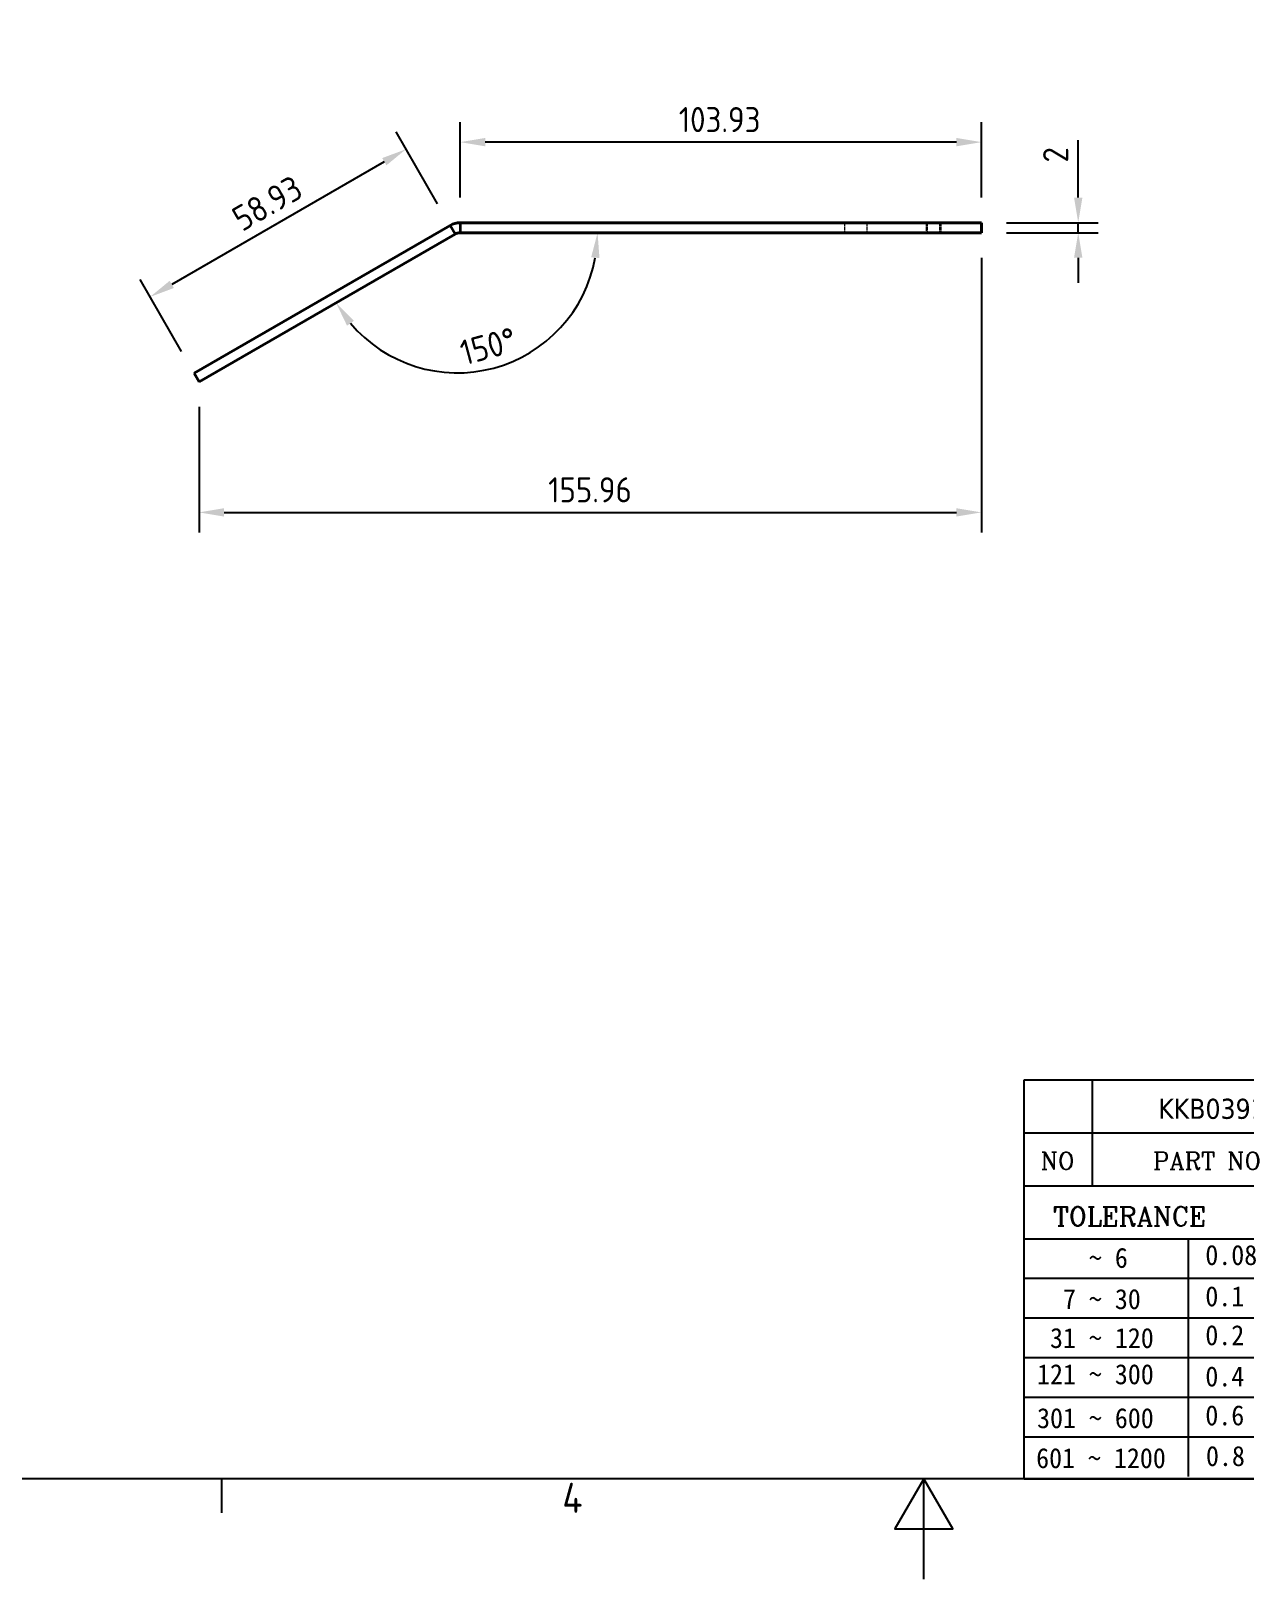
# Model space of a CAD drawing. Header units: millimetres. Extents: x 0 to 840, y 0 to 594.
# Drawn here: x 242 to 484.1, y 0 to 308.7 of the extents above; entities that cross this region are included whole.
import ezdxf
from ezdxf.enums import TextEntityAlignment as Align

# ---------------------------------------------------------------- set-up
doc = ezdxf.new("R2010")
doc.units = ezdxf.units.MM
doc.header["$LTSCALE"] = 2
doc.linetypes.add('DASHED', pattern=[0.2067, 0.1654, -0.0413])
doc.layers.get('0').update_dxf_attribs({"color": 3, "lineweight": 25, "true_color": 0x00ff00})
for name, color, linetype, lineweight, true_color in [('가려진 것(ISO)', 2, 'DASHED', 18, 0xffff00), ('가시적인 것(ISO)', 3, 'Continuous', 40, 0x00ff00), ('가시적인 좁은 것(ISO)', 3, 'Continuous', 35, 0x00ff00), ('제목(ISO)', 5, 'Continuous', 50, 0x0000ff), ('치수(ISO)', 2, 'Continuous', 25, 0xffff00)]:
    doc.layers.add(name, color=color, linetype=linetype, lineweight=lineweight, true_color=true_color)
doc.layers.add('경계(ISO)', color=7, linetype='Continuous', lineweight=25)
doc.styles.add('HAN_291', font='')
doc.styles.add('RC_284', font='ROMANC.shx')
doc.styles.add('RC_287', font='ROMANC.shx')
doc.styles.add('문자 텍스트_PSTEK_POSCO', font='isocp.shx')
doc.styles.add('치수 텍스트_PSTEK_POSCO', font='isocp.shx')
doc.styles.add('텍스트 스타일198', font='tahoma.ttf')
doc.styles.get('HAN_291').set_extended_font_data('GulimChe')
doc.dimstyles.new('치수_PSTEK_POSCO', dxfattribs={"dimscale": 2, "dimtxt": 2.5, "dimasz": 2.5, "dimexe": 2, "dimexo": 2.5, "dimgap": 1, "dimtad": 1, "dimrnd": 1e-08, "dimdsep": 46, "dimtxsty": '치수 텍스트_PSTEK_POSCO', "dimcen": 0.09, "dimdle": 10, "dimclrd": 7, "dimclre": 7, "dimclrt": 2, "dimadec": 1, "dimazin": 2, "dimtfac": 1, "dimtmove": 0, "dimatfit": 3, "dimfxl": 1, "dimtolj": 1, "dimlwd": -1, "dimlwe": -1, "dimarcsym": 0})

# ---------------------------------------------------------------- blocks, each defined once
blk = doc.blocks.new('경계 Default Border')
at = {"layer": '경계(ISO)'}
blk.add_line((140, 10), (140, 6.599999666213989), dxfattribs=at)
at = {"layer": '경계(ISO)', "flags": 128}
for points in [[(10, 10), (10, 287.0000076293945), (410, 287.0000076293945), (410, 10), (10, 10)], [(210, 0), (210, 10), (207.1132469177246, 5), (212.8867530822754, 5), (210, 10)]]:
    blk.add_lwpolyline(points, dxfattribs=at)
at = {"layer": '경계(ISO)', "color": 2, "true_color": 0xffff00, "insert": (173.9734701308116, 6.59999988079071), "char_height": 3.00000011920929, "attachment_point": 7, "style": '문자 텍스트_PSTEK_POSCO'}
blk.add_mtext('4', dxfattribs=at)
blk = doc.blocks.new('제목 블록 PSTEK')
at = {"color": 180, "true_color": 0x3f00ff}
for p, q in [((182.475792979055, 11.79100474011392), (182.4757929790549, 51.56524660363496)), ((182.4757929790549, 51.56524660363496), (372.4757929537551, 51.56524660363496)), ((189.2651435055721, 51.56524660363496), (189.2651435055722, 41.00524660363494)), ((182.475792979055, 46.2852466036349), (372.4757929537551, 46.28524660363492)), ((182.475792979055, 41.00524660363493), (206.451475290024, 41.00524660363493)), ((182.475792979055, 35.72524660363497), (206.451475290024, 35.72524660363497)), ((198.8621818849491, 12.02524660363491), (198.8621818849491, 35.72524660363497)), ((182.475792979055, 31.77524660363492), (206.451475290024, 31.77524660363492)), ((182.475792979055, 27.82524660363487), (206.451475290024, 27.82524660363487)), ((182.475792979055, 23.87524660363505), (206.451475290024, 23.87524660363505)), ((182.475792979055, 19.92524660363478), (206.451475290024, 19.92524660363478)), ((182.475792979055, 15.97524660363496), (206.451475290024, 15.97524660363496)), ((182.475792979055, 11.79100474011392), (372.4757929537551, 11.79100474011389))]:
    blk.add_line(p, q, dxfattribs=at)
at = {"layer": '제목(ISO)', "lineweight": 18}
blk.add_line((182.475792979055, 35.72500474011393), (182.475792979055, 11.79100474011392), dxfattribs=at)
at = {"color": 2, "true_color": 0xffff00}
for s, height, style, p in [('NO', 1.742399930953979, 'RC_284', (184.135398793432, 42.62317362549192)), ('PART NO', 1.742399930953979, 'RC_284', (195.3359407378685, 42.62317362549192)), (' TOLERANCE', 1.899999976158142, 'RC_287', (184.0872874387979, 37.00893196870329)), ('    ~ 6', 2.000000029802322, 'HAN_291', (183.7721304966814, 32.8176515608431)), ('0.08', 2.000000029802322, 'HAN_291', (200.5467345600617, 33.09873600004101)), ('0.1', 2.000000029802322, 'HAN_291', (200.5467345600617, 28.98646558742206)), ('  7 ~ 30', 2.000000029802322, 'HAN_291', (183.7721304966814, 28.70538114822415)), (' 31 ~ 120', 2.000000029802322, 'HAN_291', (183.7721304966814, 24.82628181916237)), ('0.2', 2.000000029802322, 'HAN_291', (200.5467345600617, 25.10736625836028)), ('121 ~ 300', 2.000000029802322, 'HAN_291', (183.7721304966814, 21.21401206133254)), ('0.4', 2.000000029802322, 'HAN_291', (200.5467345600617, 20.99509650053045)), ('301 ~ 600', 2.000000029802322, 'HAN_291', (183.7721304966814, 16.83491273227077)), ('0.6', 2.000000029802322, 'HAN_291', (200.5467345600617, 17.11599717146868)), ('601 ~ 1200', 2.000000029802322, 'HAN_291', (183.6802025156883, 12.84759660881125)), ('0.8', 2.000000029802322, 'HAN_291', (200.6097246063884, 13.05732192299702))]:
    blk.add_text(s, height=height, dxfattribs=dict(at, style=style)).set_placement(p)
at = {"layer": '제목(ISO)', "color": 7, "style": '텍스트 스타일198'}
for tag, p in [('부품_번호_001', (195.8461147530121, 47.68004260673702)), ('설명_001', (233.9543899261897, 47.92245856837096)), ('재질_001', (290.4746326517839, 47.92524659519488)), ("3._Q'TY_001", (312.7051684940307, 47.92188863680521)), ('질량\\P3;_001', (350.3046145979153, 48.1643332325385)), ('1._MODEL_NAME_001', (326.7684841840689, 37.52172745615292)), ('제목_001', (337.4369082143915, 32.12134216388962)), ('부품_번호_001', (334.505355006244, 26.8052465951949)), ('설계자_001', (210.6823963971569, 25.23312566343435)), ('프로젝트_001', (278.9744245225954, 18.43951439740151)), ('시트_크기_001', (260.807090429518, 14.83812566343425)), ('프로젝트_002', (270.9791918143218, 14.97568842208535)), ('작성_날짜_001', (207.6723224966676, 13.26600473167383)), ('프로젝트_003', (280.4473441481205, 11.5491460676562))]:
    blk.add_attdef(tag, p, '', height=2.000000029802322, dxfattribs=at)
for tag, p in [('4._COLOR', (327.6805273250926, 48.92524660363493)), ('점검자', (231.1845342133799, 26.23312567187446)), ('엔지니어링_승인자', (247.673240162284, 26.23312567187446)), ('점검_날짜', (231.1845342133799, 14.26600474011394)), ('엔지니어링_승인_날짜', (247.6732401622839, 14.26600474011394))]:
    blk.add_attdef(tag, text='', height=2.000000029802322, dxfattribs=at).set_placement(p, align=Align.MIDDLE_CENTER)
blk = doc.blocks.new('*D23')
at = {"layer": 'Defpoints', "color": 0, "transparency": 16777216}
for p in [(327.5722921234749, 286.5435861997574), (327.5722921234749, 270.4787109750895), (431.5004953537504, 270.4787109750895)]:
    blk.add_point(p, dxfattribs=at)
at = {"layer": '치수(ISO)', "color": 7, "transparency": 16777216}
for p, q in [((327.5722921234749, 275.4787109750895), (327.5722921234749, 290.5435861997574)), ((431.5004953537504, 275.4787109750895), (431.5004953537504, 290.5435861997574)), ((426.5004953537504, 286.5435861997574), (332.5722921234749, 286.5435861997574))]:
    blk.add_line(p, q, dxfattribs=at)
for points in [[(332.5722921234749, 287.3769195330907), (332.5722921234749, 285.7102528664241), (327.5722921234749, 286.5435861997574)], [(426.5004953537504, 287.3769195330907), (426.5004953537504, 285.7102528664241), (431.5004953537504, 286.5435861997574)]]:
    blk.add_solid(points, dxfattribs=at)
at = {"layer": '치수(ISO)', "color": 2, "transparency": 16777216, "insert": (371.1741045217837, 291.0435861997574), "char_height": 5, "attachment_point": 4, "style": '치수 텍스트_PSTEK_POSCO'}
blk.add_mtext('\\A1;103.93', dxfattribs=at)
blk = doc.blocks.new('*D24')
at = {"layer": 'Defpoints', "color": 0, "transparency": 16777216}
for p in [(327.0363937386127, 268.4787109750895), (332.0363937386127, 268.4787109750895), (322.1844799310658, 240.9621404079959), (275.5389711266842, 238.7466601675204)]:
    blk.add_point(p, dxfattribs=at)
at = {"layer": '치수(ISO)', "color": 7, "transparency": 16777216}
blk.add_arc((327.0363937386127, 268.4787109750895), 27.9410580216588, 220.2667021626681, 349.733297837332, dxfattribs=at)
for points in [[(353.7000904822733, 263.5733269320287), (355.3600724031577, 263.4242034928434), (354.9774517602715, 268.4787109750894)], [(305.0346222276125, 249.9395397595733), (306.3976470213286, 250.8986754066497), (302.8387276832412, 254.50818196426)]]:
    blk.add_solid(points, dxfattribs=at)
at = {"layer": '치수(ISO)', "color": 2, "transparency": 16777216, "insert": (327.7907939473813, 244.4128828883648), "char_height": 5, "attachment_point": 4, "rotation": 14.99999999999983, "style": '치수 텍스트_PSTEK_POSCO'}
blk.add_mtext('\\A1;150°', dxfattribs=at)
blk = doc.blocks.new('*D25')
at = {"layer": 'Defpoints', "color": 0, "transparency": 16777216}
for p in [(431.5004953537504, 268.4787109750895), (275.5389711266841, 238.7466601675204), (431.5004953537504, 212.7091024679653)]:
    blk.add_point(p, dxfattribs=at)
at = {"layer": '치수(ISO)', "color": 7, "transparency": 16777216}
for p, q in [((431.5004953537504, 263.4787109750895), (431.5004953537504, 208.7091024679653)), ((275.5389711266841, 233.7466601675204), (275.5389711266841, 208.7091024679653)), ((280.5389711266841, 212.7091024679653), (426.5004953537504, 212.7091024679653))]:
    blk.add_line(p, q, dxfattribs=at)
for points in [[(280.5389711266841, 213.5424358012987), (280.5389711266841, 211.875769134632), (275.5389711266841, 212.7091024679653)], [(426.5004953537504, 213.5424358012987), (426.5004953537504, 211.875769134632), (431.5004953537504, 212.7091024679653)]]:
    blk.add_solid(points, dxfattribs=at)
at = {"layer": '치수(ISO)', "color": 2, "transparency": 16777216, "insert": (345.1369816659501, 217.2091024679653), "char_height": 5, "attachment_point": 4, "style": '치수 텍스트_PSTEK_POSCO'}
blk.add_mtext('\\A1;155.96', dxfattribs=at)
blk = doc.blocks.new('*D26')
at = {"layer": 'Defpoints', "color": 0, "transparency": 16777216}
for p in [(325.5722921234749, 269.9428125902272), (265.765151975213, 255.6754115218579), (274.5389711266841, 240.4787109750893)]:
    blk.add_point(p, dxfattribs=at)
at = {"layer": '치수(ISO)', "color": 7, "transparency": 16777216}
for p, q in [((323.0722921234749, 274.2729396091494), (314.7984729720038, 288.6036147521336)), ((312.4683459530817, 282.6395131369958), (270.0952789941352, 258.1754115218579)), ((272.0389711266841, 244.8088379940115), (263.765151975213, 259.1395131369956))]:
    blk.add_line(p, q, dxfattribs=at)
for points in [[(312.051679286415, 283.3612009734828), (312.8850126197483, 281.9178253005088), (316.7984729720039, 285.1395131369958)], [(269.6786123274686, 258.8970993583449), (270.5119456608019, 257.4537236853708), (265.765151975213, 255.6754115218579)]]:
    blk.add_solid(points, dxfattribs=at)
at = {"layer": '치수(ISO)', "color": 2, "transparency": 16777216, "insert": (282.8723893327724, 270.7484320380423), "char_height": 5, "attachment_point": 4, "rotation": 30.00000000000022, "style": '치수 텍스트_PSTEK_POSCO'}
blk.add_mtext('\\A1;58.93', dxfattribs=at)
blk = doc.blocks.new('*D27')
at = {"layer": 'Defpoints', "color": 0, "transparency": 16777216}
for p in [(431.5004953537504, 270.4787109750895), (450.8010029416836, 270.4787109750895), (431.5004953537504, 268.4787109750895)]:
    blk.add_point(p, dxfattribs=at)
at = {"layer": '치수(ISO)', "color": 7, "transparency": 16777216}
for p, q in [((450.8010029416836, 275.4787109750895), (450.8010029416836, 286.9059747546171)), ((436.5004953537504, 270.4787109750895), (454.8010029416836, 270.4787109750895)), ((450.8010029416836, 268.4787109750895), (450.8010029416836, 270.4787109750895)), ((436.5004953537504, 268.4787109750895), (454.8010029416836, 268.4787109750895)), ((450.8010029416836, 263.4787109750895), (450.8010029416836, 258.4787109750895))]:
    blk.add_line(p, q, dxfattribs=at)
for points in [[(449.9676696083503, 275.4787109750895), (451.6343362750169, 275.4787109750895), (450.8010029416836, 270.4787109750895)], [(449.9676696083503, 263.4787109750895), (451.6343362750169, 263.4787109750895), (450.8010029416836, 268.4787109750895)]]:
    blk.add_solid(points, dxfattribs=at)
at = {"layer": '치수(ISO)', "color": 2, "transparency": 16777216, "insert": (446.3005108156993, 282.4787109750897), "char_height": 5, "attachment_point": 4, "rotation": 90, "style": '치수 텍스트_PSTEK_POSCO'}
blk.add_mtext('\\A1;2', dxfattribs=at)

msp = doc.modelspace()

# ---------------------------------------------------------------- linework, layer by layer
at = {"layer": '가려진 것(ISO)'}
for p, q in [((404.2504953537504, 268.4787109750895), (404.2504953537504, 270.4787109750895)), ((408.7504953537504, 268.4787109750895), (408.7504953537504, 270.4787109750895)), ((420.5004953537504, 270.4787109750895), (420.5004953537504, 268.4787109750895)), ((420.7709953537504, 268.4787109750895), (420.7709953537504, 270.4787109750895)), ((423.2299953537504, 268.4787109750895), (423.2299953537504, 270.4787109750895)), ((423.5004953537504, 268.4787109750895), (423.5004953537504, 270.4787109750895))]:
    msp.add_line(p, q, dxfattribs=at)
at = {"layer": '가시적인 것(ISO)'}
for p, q in [((325.5722921234749, 269.9428125902272), (274.5389711266841, 240.4787109750893)), ((327.5722921234749, 270.4787109750895), (431.5004953537504, 270.4787109750895)), ((431.5004953537504, 268.4787109750895), (431.5004953537504, 270.4787109750895)), ((275.5389711266841, 238.7466601675204), (326.5722921234749, 268.2107617826584)), ((327.5722921234749, 268.4787109750895), (431.5004953537504, 268.4787109750895)), ((275.5389711266841, 238.7466601675204), (274.5389711266841, 240.4787109750893))]:
    msp.add_line(p, q, dxfattribs=at)
for centre, radius, start, end in [((327.572292123475, 266.4787109750894), 4.000000000000085, 90.00000000000101, 120), ((327.5722921234749, 266.4787109750895), 1.999999999999982, 90, 120.0000000000005)]:
    msp.add_arc(centre, radius, start, end, dxfattribs=at)
at = {"layer": '가시적인 좁은 것(ISO)'}
for p, q in [((326.5722921234749, 268.2107617826584), (325.5722921234749, 269.9428125902272)), ((327.5722921234749, 270.4787109750895), (327.5722921234749, 268.4787109750895))]:
    msp.add_line(p, q, dxfattribs=at)

# ---------------------------------------------------------------- block references
at = {"xscale": 2, "yscale": 2, "zscale": 2}
msp.add_blockref('경계 Default Border', (0, 0), dxfattribs=at)
ref = msp.add_blockref('제목 블록 PSTEK', (75.04841409248968, -3.58200948022779), dxfattribs=dict(xscale=2, yscale=2, zscale=2))
ref.add_attrib('부품_번호_001', 'KKB03911', (466.7406435985138, 91.77807573324625), dxfattribs={"layer": '제목(ISO)', "color": 7, "height": 4.000000059604645, "style": '텍스트 스타일198'})

# ---------------------------------------------------------------- dimensions: what is measured, and where the dimension line sits
at = {"layer": '치수(ISO)', "color": 7}
for base, p1, p2, angle, override, picture, middle in [((327.5722921234749, 286.5435861997574), (431.5004953537504, 270.4787109750895), (327.5722921234749, 270.4787109750895), 180, {"dimdec": 2, "dimtp": 0, "dimtm": -0, "dimtdec": 2, "dimtofl": 0, "dimatfit": 1}, '*D23', (379.5363937386127, 286.5435861997574)), ((265.765151975213, 255.6754115218579), (325.5722921234749, 269.9428125902272), (274.5389711266841, 240.4787109750893), 30.00000000000022, {"dimdec": 2, "dimtp": 0, "dimtm": -0, "dimtdec": 2, "dimtofl": 0, "dimatfit": 1}, '*D26', (291.2818124736084, 270.4074623294268)), ((450.8010029416836, 270.4787109750895), (431.5004953537504, 268.4787109750895), (431.5004953537504, 270.4787109750895), 90, {"dimdec": 2, "dimtp": 0, "dimtm": -0, "dimtdec": 2, "dimtofl": 1, "dimatfit": 1}, '*D27', (450.8010029416835, 283.6923428648535)), ((431.5004953537504, 212.7091024679653), (275.5389711266841, 238.7466601675204), (431.5004953537504, 268.4787109750895), 180, {"dimdec": 2, "dimtp": 0, "dimtm": -0, "dimtdec": 2, "dimtofl": 0, "dimatfit": 1}, '*D25', (353.5197332402173, 212.7091024679653))]:
    dim = msp.add_linear_dim(base=base, p1=p1, p2=p2, angle=angle, dimstyle='치수_PSTEK_POSCO', override=override, dxfattribs=at)
    dim.commit()
    dim.dimension.update_dxf_attribs({"geometry": picture, "text_midpoint": middle, "dimtype": 160})
dim = msp.add_angular_dim_3p(base=(322.1844799310658, 240.9621404079959), center=(327.0363937386127, 268.4787109750895), p1=(275.5389711266841, 238.7466601675204), p2=(332.0363937386127, 268.4787109750895), dimstyle='치수_PSTEK_POSCO', override={"dimse1": 1, "dimse2": 1, "dimadec": 1, "dimtp": 0, "dimtm": -0, "dimtdec": 2}, dxfattribs=at)
dim.commit()
dim.dimension.update_dxf_attribs({"geometry": '*D24', "text_midpoint": (334.2680716949325, 241.4897214181279), "dimtype": 165})

doc.saveas('drawing.dxf')
